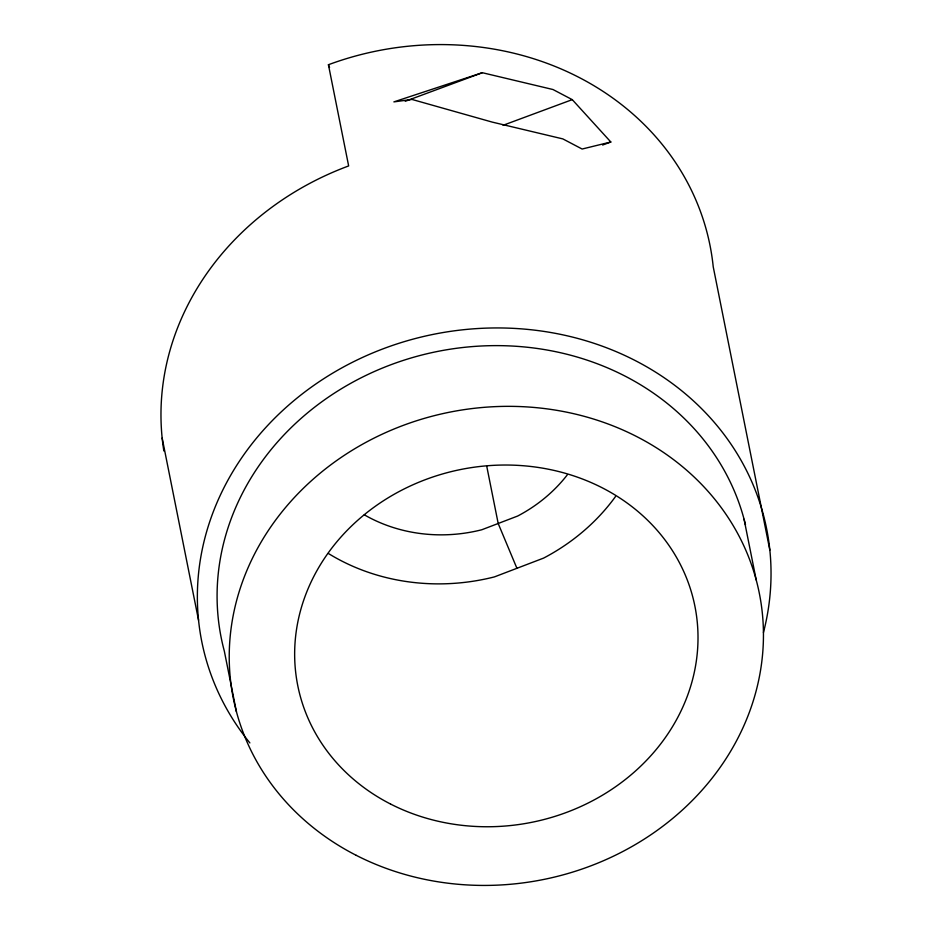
<?xml version="1.0" encoding="UTF-8"?>
<svg xmlns="http://www.w3.org/2000/svg" width="932" height="932" viewBox="0 0 932 932"><rect width="100%" height="100%" fill="white"/><g stroke="black" fill="none" stroke-linecap="round" stroke-linejoin="round"><path stroke-width="1.4" d="M405.257 101.285L482.322 72.708L552.967 89.519L572.26 99.642L610.833 142.002L602.643 145.031M503.07 125.296L572.26 99.642M482.322 72.708L393.875 101.891L411.956 99.433L492.189 122.092L562.835 138.903L582.127 149.027L610.833 142.002M769.844 550.136L713.225 266.785A288 255.927 -11.3 0 0 328.425 64.727L329.555 67.419M516.922 568.299L498.189 523.493L486.795 466.478M744.074 519.252L756.213 579.972M328.425 64.727L348.65 165.931A288 255.927 -11.3 0 0 163.857 450.972M236.448 711.803L224.321 651.095A268.206 238.336 -11.3 0 1 425.575 354.09A268.206 238.336 -11.3 0 1 745.495 524.832M162.156 438.04L198.551 620.199M249.869 742.921A288 255.927 -11.3 0 1 429.407 335.171A288 255.927 -11.3 0 1 763.459 632.467M615.481 496.581A202.5 179.946 -11.3 0 1 543.624 558.093L494.438 576.896A202.5 179.946 -11.3 0 1 328.309 553.433M567.25 474.912A147.606 131.167 -11.3 0 1 517.644 516.048L481.786 529.76A147.606 131.167 -11.3 0 1 364.296 514.802M356.245 855.343A268.206 238.336 -11.3 0 0 763.343 641.822A268.206 238.336 -11.3 0 0 369.41 440.498A268.206 238.336 -11.3 0 0 356.245 855.343M390.555 804.036A202.5 179.946 -11.3 0 0 697.928 642.812A202.5 179.946 -11.3 0 0 400.504 490.815A202.5 179.946 -11.3 0 0 390.555 804.036"/></g></svg>
